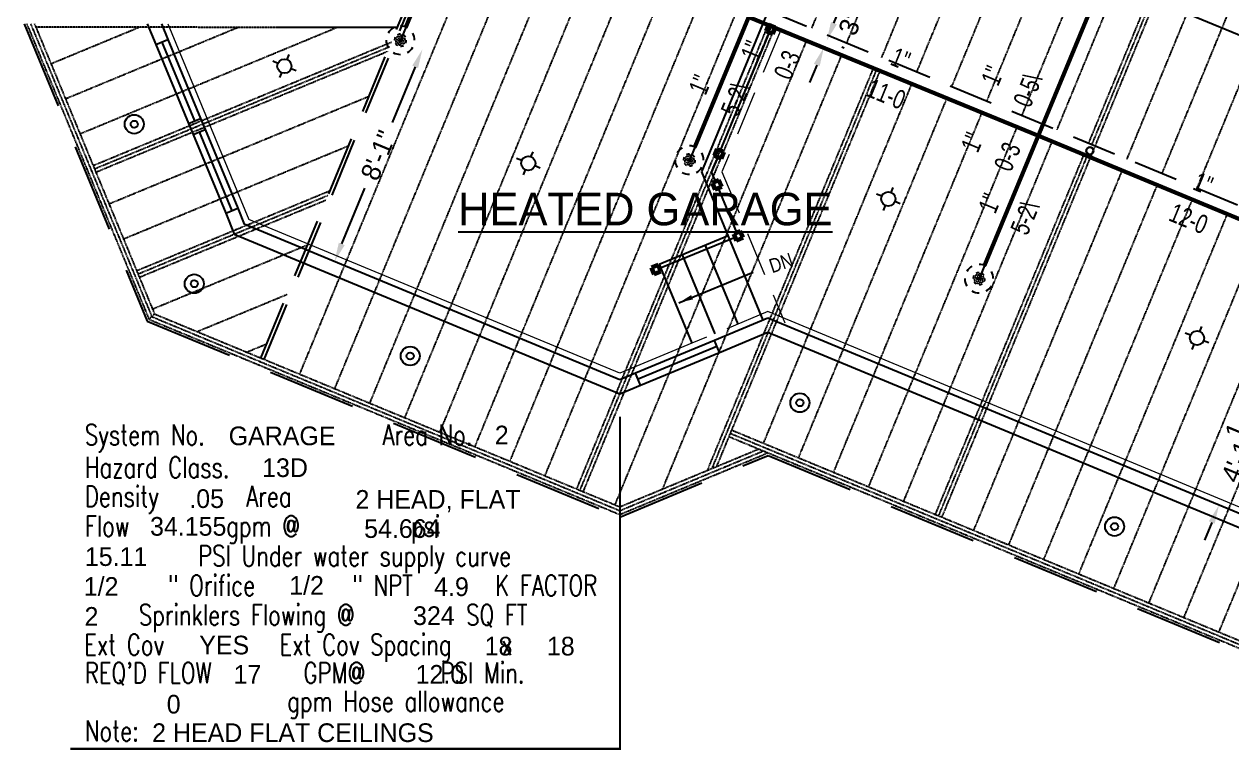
# Model space of a CAD drawing. Extents: x -16 to 10076, y -1 to 10000.
# Drawn here: x 583 to 1093, y 833 to 1139 of the extents above; entities that cross this region are included whole.
import ezdxf
from ezdxf.enums import TextEntityAlignment as Align

# ---------------------------------------------------------------- set-up
doc = ezdxf.new("R2010")
doc.units = 0
doc.header["$MEASUREMENT"] = 0
doc.linetypes.add('HIDDEN', pattern=[0.375, 0.25, -0.125])
doc.linetypes.add('HIDDEN2', pattern=[0.1875, 0.125, -0.0625])
for name, color, linetype in [('Details', 1, 'Continuous'), ('DMNS', 1, 'Continuous'), ('DOORS', 3, 'Continuous'), ('ELEC', 5, 'Continuous'), ('FOUNDATION', 5, 'Continuous'), ('ROOF BEAMS', 251, 'HIDDEN'), ('ROOF FRAMING', 4, 'HIDDEN2'), ('ROOFLINE', 252, 'HIDDEN'), ('SPRKDATA', 2, 'Continuous'), ('SPRKDATC', 2, 'Continuous'), ('SPRKVIEW', 1, 'Continuous'), ('SPRNKS', 1, 'Continuous'), ('STAIRS', 8, 'Continuous'), ('STEEL', 4, 'Continuous'), ('TEXT-arch', 1, 'Continuous'), ('WALLS', 3, 'Continuous'), ('WINDOWS', 5, 'Continuous')]:
    doc.layers.add(name, color=color, linetype=linetype)
doc.layers.add('SPRKDAT2', color=2, linetype='Continuous', plot=False)
doc.styles.add('ARCHENT', font='technical.ttf', dxfattribs={"height": 6})
doc.styles.add('ARCHENTLTD', font='technical.ttf', dxfattribs={"height": 6})
doc.styles.add('HCAD', font='HCAD.SHX', dxfattribs={"width": 0.8, "height": 8})
doc.styles.add('PIPESIZE', font='hcad.shx', dxfattribs={"width": 0.8})
doc.styles.add('ROMANS', font='romans.shx', dxfattribs={"height": 6})
doc.styles.get("Standard").update_dxf_attribs({"font": 'hcad.shx', "height": 8})
doc.dimstyles.new('ARCHENTLTD', dxfattribs={"dimtxt": 12, "dimasz": 6, "dimexe": 9, "dimexo": 3, "dimgap": 1, "dimtad": 0, "dimdec": 4, "dimzin": 1, "dimdsep": 46, "dimlunit": 4, "dimtxsty": 'ARCHENT', "dimcen": 6, "dimaunit": 1, "dimadec": 5, "dimazin": 0, "dimtfac": 1, "dimtdec": 4, "dimtofl": 0, "dimtmove": 0, "dimatfit": 3, "dimfxl": 1, "dimfrac": 2, "dimtolj": 1, "dimtzin": 0, "dimarcsym": 0})
doc.dimstyles.new('DEFAULT', dxfattribs={"dimtxt": 8, "dimasz": 8, "dimexe": 8, "dimexo": 8, "dimgap": 1, "dimtad": 0, "dimdec": 1, "dimrnd": 0.5, "dimzin": 7, "dimdsep": 46, "dimlunit": 4, "dimtxsty": 'Standard', "dimcen": 0, "dimclrd": 256, "dimclre": 256, "dimclrt": 256, "dimadec": 0, "dimazin": 0, "dimtfac": 1, "dimtdec": 4, "dimtofl": 0, "dimtmove": 2, "dimatfit": 3, "dimfxl": 1, "dimtolj": 1, "dimtzin": 0, "dimarcsym": 0})

# ---------------------------------------------------------------- blocks, each defined once
blk = doc.blocks.new('DEMANDS')
at = {"layer": 'Details'}
blk.add_lwpolyline([(0, 0, 0, 0, 0), (0, 160.05, 0, 0, 0), (265.12, 160.05, 1, 1, 0), (265.12, 0, 1, 1, 0)], format="xyseb", close=True, dxfattribs=at)
at = {"layer": 'Details', "style": 'ROMANS', "width": 0.75}
for s, p in [('System No.', (7, 146.36)), ('Area No. ', (150.65, 146.36)), ('Hazard Class.', (7, 130.68)), ('Density       Area ', (7, 116.7)), ('Flow        gpm @         psi ', (7, 102.36)), ('PSI Under water supply curve', (61.63, 88.04)), ('" Orifice', (47.06, 73.78)), ('" NPT', (135.92, 73.78)), ('K FACTOR', (204.88, 73.78)), ('Sprinklers Flowing @        SQ FT', (33.08, 59.54)), ('Ext Cov', (6.7, 45.2)), ('Ext Cov Spacing   x', (100.91, 45.2)), ("REQ'D FLOW       GPM@      PSI Min.", (7, 31.58)), ('gpm Hose allowance', (104.61, 17.96)), ('Note:', (7, 3.62))]:
    blk.add_text(s, height=10, dxfattribs=at).set_placement(p)
at = {"layer": 'Details', "color": 7, "style": 'HCAD'}
for tag, p in [('SYSNO', (76.41, 146.37)), ('AREA_NR', (204.73, 146.78)), ('HAZARD', (92.55, 131.03)), ('DEN', (57.4, 116.11)), ('AREA', (137.56, 115.73)), ('FLOW', (38.5, 102.74)), ('PRES', (141.73, 101.67)), ('SAFE', (7.06, 88.16)), ('ORIFICE', (6.52, 73.76)), ('NPT', (105.61, 74.29)), ('KFACTOR', (175.49, 73.64)), ('NO.', (6.9, 59.33)), ('SPRINK', (165.32, 59.68)), ('ECHEADS', (62.23, 45.52)), ('SPAC', (199.82, 44.99)), ('SPAC', (229.87, 44.99)), ('FLOW', (78.78, 31.4)), ('PSI', (166.55, 31.4)), ('ALLOW', (46.54, 17.01)), ('MISCNOTE', (39.5, 3.27))]:
    blk.add_attdef(tag, p, '', height=9, dxfattribs=at)
blk = doc.blocks.new('HEAD3')
at = {"layer": 'SPRNKS', "color": 0}
blk.add_circle((0, 0), 0.5, dxfattribs=at)
for radius, start, end in [(6, 120, 150), (6, 60, 90), (6, 180, 210), (2.5, 150, 180), (2, 180, 210), (2, 120, 150), (1.5, 150, 180), (2.5, 90, 120), (1, 180, 210), (1, 120, 150), (1.5, 90, 120), (2, 60, 90), (1, 60, 90), (1.5, 30, 60), (1, 0, 30), (2.5, 30, 60), (1.5, 330, 0), (2, 0, 30), (2.5, 330, 0), (6, 0, 30), (2.5, 210, 240), (1.5, 210, 240), (2, 240, 270), (1, 240, 270), (1.5, 270, 300), (2.5, 270, 300), (1, 300, 330), (2, 300, 330), (6, 300, 330), (6, 240, 270)]:
    blk.add_arc((0, 0), radius, start, end, dxfattribs=at)
blk = doc.blocks.new('PIPEX')
at = {"color": 0}
blk.add_point((0, 0), dxfattribs=at)
at = {"layer": 'SPRKDATA', "color": 0, "width": 0.8}
for tag, style, p in [('DIA', 'PIPESIZE', (0, 3.6)), ('LENGTH', 'HCAD', (0, -10.8))]:
    blk.add_attdef(tag, text='', height=8, dxfattribs=dict(at, style=style)).set_placement(p, align=Align.CENTER)
at = {"layer": 'SPRKDATA', "color": 0, "style": 'HCAD', "width": 0.8, "flags": 1}
blk.add_attdef('HANDLE', (-16.2, -21.6), '', height=7.2, dxfattribs=at)
blk = doc.blocks.new('*D45')
at = {"layer": 'Defpoints', "color": 0}
for p in [(920.71, 1132.24), (919.54, 1129.39), (920.54, 1128.98)]:
    blk.add_point(p, dxfattribs=at)
at = {"layer": 'DMNS', "lineweight": -2}
for p, q in [((924.74, 1139.23), (927.77, 1146.64)), ((926.95, 1126.36), (927.95, 1125.95)), ((928.11, 1129.21), (929.11, 1128.8)), ((917.51, 1121.58), (914.48, 1114.17))]:
    blk.add_line(p, q, dxfattribs=at)
at = {"layer": 'DMNS'}
for points in [[(923.51, 1139.74), (925.98, 1138.73), (921.71, 1131.83)], [(916.28, 1122.08), (918.74, 1121.07), (920.54, 1128.98)]]:
    blk.add_solid(points, dxfattribs=at)
at = {"layer": 'DMNS', "insert": (931.92, 1139.32), "char_height": 8, "attachment_point": 5, "rotation": 67.7252}
blk.add_mtext('\\A1;3"', dxfattribs=at)
blk = doc.blocks.new('*D49')
at = {"layer": 'Defpoints', "color": 0}
for p in [(1044.77, 1173.26), (1177.8, 1118.13), (1177.8, 1118.13)]:
    blk.add_point(p, dxfattribs=at)
at = {"layer": 'DMNS', "lineweight": -2}
for p, q in [((1052.16, 1170.2), (1094.35, 1152.71)), ((1170.41, 1121.19), (1128.22, 1138.67))]:
    blk.add_line(p, q, dxfattribs=at)
at = {"layer": 'DMNS'}
for points in [[(1052.67, 1171.43), (1051.65, 1168.96), (1044.77, 1173.26)], [(1170.92, 1122.42), (1169.9, 1119.96), (1177.8, 1118.13)]]:
    blk.add_solid(points, dxfattribs=at)
at = {"layer": 'DMNS', "insert": (1111.29, 1145.69), "char_height": 8, "attachment_point": 5, "rotation": 337.4882}
blk.add_mtext('\\A1;12\'-0"', dxfattribs=at)
blk = doc.blocks.new('*D53')
at = {"layer": 'Defpoints', "color": 0}
for p in [(1106.17, 981.64), (1087.24, 935.96), (1087.24, 935.96)]:
    blk.add_point(p, dxfattribs=at)
at = {"layer": 'DMNS', "lineweight": -2}
for p, q in [((1109.23, 989.03), (1112.3, 996.42)), ((1084.17, 928.57), (1081.11, 921.18))]:
    blk.add_line(p, q, dxfattribs=at)
at = {"layer": 'DMNS'}
for points in [[(1108, 989.54), (1110.47, 988.52), (1106.17, 981.64)], [(1082.94, 929.08), (1085.41, 928.06), (1087.24, 935.96)]]:
    blk.add_solid(points, dxfattribs=at)
at = {"layer": 'DMNS', "insert": (1096.7, 958.8), "char_height": 8, "attachment_point": 5, "rotation": 67.486}
blk.add_mtext('\\A1;4\'-1{\\H1.000000x;\\S1/2;}"', dxfattribs=at)
blk = doc.blocks.new('*D56')
at = {"layer": 'Defpoints', "color": 0}
for p in [(751.13, 1128.2), (714.03, 1038.7), (714.03, 1038.7)]:
    blk.add_point(p, dxfattribs=at)
at = {"layer": 'DMNS', "lineweight": -2}
for p, q in [((748.07, 1120.8), (738.33, 1097.3)), ((717.1, 1046.09), (726.84, 1069.59))]:
    blk.add_line(p, q, dxfattribs=at)
at = {"layer": 'DMNS'}
for points in [[(746.84, 1121.32), (749.3, 1120.29), (751.13, 1128.2)], [(715.86, 1046.6), (718.33, 1045.58), (714.03, 1038.7)]]:
    blk.add_solid(points, dxfattribs=at)
at = {"layer": 'DMNS', "insert": (732.58, 1083.45), "char_height": 8, "attachment_point": 5, "rotation": 67.486}
blk.add_mtext('\\A1;8\'-1"', dxfattribs=at)

msp = doc.modelspace()

# ---------------------------------------------------------------- linework, layer by layer
at = {"layer": 'DOORS', "ltscale": 150}
msp.add_line((1070.35887, 1144.76755), (1181.21318, 1098.81844), dxfattribs=at)
at = {"layer": 'ELEC', "ltscale": 150}
for p, q in [((690.15184, 1122.27217), (687.98681, 1123.16714)), ((694.06096, 1123.88452), (694.92234, 1125.96829)), ((690.91371, 1116.27102), (691.76882, 1118.33961)), ((697.93576, 1119.05447), (695.69667, 1119.98006)), ((793.02535, 1081.30296), (790.86032, 1082.19793)), ((796.93447, 1082.91531), (797.79585, 1084.99908)), ((793.78722, 1075.30181), (794.64233, 1077.3704)), ((800.80927, 1078.08526), (798.57018, 1079.01085)), ((944.94126, 1066.25847), (942.77623, 1067.15344)), ((948.85038, 1067.87082), (949.71177, 1069.95459)), ((945.70314, 1060.25732), (946.55824, 1062.32591)), ((952.72519, 1063.04077), (950.4861, 1063.96636)), ((1079.09265, 1009.18346), (1079.95403, 1011.26723)), ((1075.18353, 1007.57111), (1073.01849, 1008.46608)), ((1082.96745, 1004.35341), (1080.72836, 1005.279)), ((1075.9454, 1001.56996), (1076.80051, 1003.63855))]:
    msp.add_line(p, q, dxfattribs=at)
at = {"layer": 'ELEC', "ltscale": 7.5}
for centre, radius in [((692.91793, 1121.11081), 3), ((629.53915, 1096.59829), 4), ((795.79144, 1080.1416), 3), ((947.70735, 1065.09711), 3), ((654.87684, 1029.30444), 4), ((1077.94961, 1006.40975), 3), ((745.98724, 998.82336), 4), ((910.38518, 979.11662), 4), ((1043.1569, 926.86797), 4)]:
    msp.add_circle(centre, radius, dxfattribs=at)
at = {"layer": 'ELEC'}
for centre in [(629.53915, 1096.59829), (654.87684, 1029.30444), (745.98724, 998.82336), (910.38518, 979.11662), (1043.1569, 926.86797)]:
    msp.add_circle(centre, 1.5, dxfattribs=at)
at = {"layer": 'FOUNDATION', "ltscale": 50}
msp.add_line((959.30824, 1294.71648), (868.85528, 1076.49462), dxfattribs=at)
at = {"layer": 'FOUNDATION', "linetype": 'HIDDEN', "lineweight": 9, "ltscale": 75}
for p, q in [((966.69852, 1291.6532), (877.51784, 1076.50076)), ((877.51784, 1076.50076), (903.9992, 1012.87036)), ((896.92746, 1017.55288), (864.82174, 1004.19129))]:
    msp.add_line(p, q, dxfattribs=at)
at = {"layer": 'FOUNDATION', "lineweight": 20, "ltscale": 75}
for p, q in [((643.71215, 1138.96991), (677.89818, 1056.38043)), ((834.3758, 991.52045), (677.89818, 1056.38043)), ((1113.5101, 927.77938), (896.92746, 1017.55288)), ((864.82174, 1004.19129), (834.3758, 991.52045))]:
    msp.add_line(p, q, dxfattribs=at)
at = {"layer": 'FOUNDATION', "ltscale": 75}
msp.add_line((868.85528, 1076.49462), (894.82113, 1013.96841), dxfattribs=at)
at = {"layer": 'ROOF BEAMS', "ltscale": 100}
for p, q in [((682.99829, 997.97762), (847.54321, 1396.50059)), ((684.38297, 997.40082), (765.2785, 1193.32743))]:
    msp.add_line(p, q, dxfattribs=at)
at = {"layer": 'ROOF BEAMS', "ltscale": 75}
for p, q in [((765.99283, 1198.98797), (1169.39137, 1031.80354)), ((763.89382, 1193.90421), (1167.28354, 1026.71766))]:
    msp.add_line(p, q, dxfattribs=at)
at = {"layer": 'ROOF FRAMING'}
for p, q in [((915.41709, 1137.05655), (996.72741, 1333.98774)), ((930.19785, 1130.9304), (1011.48442, 1327.80409)), ((944.97851, 1124.80402), (1026.24143, 1321.62044)), ((959.75942, 1118.67824), (1040.99845, 1315.43679)), ((974.54014, 1112.55199), (1055.75546, 1309.25314)), ((989.3209, 1106.42585), (1070.51248, 1303.06949)), ((1004.10166, 1100.29972), (1085.26949, 1296.88584)), ((1018.88242, 1094.17358), (1100.02651, 1290.70219)), ((1032.27747, 1088.62174), (1113.39705, 1285.09099)), ((1033.66318, 1088.04745), (1114.78352, 1284.51853)), ((970.37169, 930.82687), (1116.16999, 1283.94608)), ((1048.44385, 1081.92108), (1129.54054, 1278.33488)), ((1063.22456, 1075.79482), (1144.29755, 1272.15123)), ((1078.00546, 1069.66902), (1159.05457, 1265.96758)), ((699.39574, 991.18154), (780.2912, 1187.10797)), ((714.17654, 985.05549), (795.07213, 1180.98223)), ((728.95734, 978.92945), (809.85295, 1174.85626)), ((743.73814, 972.8034), (824.63377, 1168.73024)), ((758.51894, 966.67736), (839.41461, 1162.6043)), ((773.29974, 960.55132), (854.19544, 1156.47833)), ((788.08054, 954.42527), (868.97627, 1150.35235)), ((802.86134, 948.29923), (883.75709, 1144.22635)), ((584.17747, 1138.99308), (635.79356, 1014.29461)), ((585.80107, 1138.99266), (636.94188, 1015.44241)), ((587.42466, 1138.99224), (638.0902, 1016.59021)), ((740.58582, 1137.45292), (588.04562, 1137.49208)), ((594.39942, 1122.14205), (631.45639, 1137.48094)), ((600.51874, 1107.35848), (673.26517, 1137.47021)), ((606.63806, 1092.57491), (715.07394, 1137.45947)), ((816.25644, 942.7475), (897.15222, 1138.67471)), ((817.64214, 942.17318), (898.53781, 1138.10012)), ((819.02784, 941.59887), (899.92363, 1137.52609)), ((612.18369, 1079.1773), (738.03284, 1131.26969)), ((832.42294, 936.04714), (913.31875, 1131.97442)), ((612.75738, 1077.79134), (737.22438, 1129.31162)), ((613.33107, 1076.40538), (736.41592, 1127.35355)), ((852.50334, 942.75657), (928.09958, 1125.84845)), ((871.4446, 950.63749), (941.49384, 1120.29468)), ((873.40404, 951.45276), (942.88031, 1119.72223)), ((875.36349, 952.26802), (944.26677, 1119.14977)), ((895.08307, 962.034), (957.66128, 1113.5966)), ((618.8767, 1063.00777), (728.6008, 1108.42556)), ((909.86366, 955.90745), (972.44206, 1107.47052)), ((924.64424, 949.78089), (987.22289, 1101.34454)), ((939.42483, 943.65434), (1002.0037, 1095.21852)), ((624.99602, 1048.22421), (719.97722, 1087.53951)), ((954.20542, 937.52779), (1016.78455, 1089.09259)), ((967.60033, 931.9756), (1030.17966, 1083.54091)), ((968.98601, 931.40123), (1031.56538, 1082.96663)), ((983.7666, 925.27468), (1046.34611, 1076.84042)), ((998.54719, 919.14812), (1061.12689, 1070.71432)), ((630.54166, 1034.8266), (712.16211, 1068.61152)), ((631.11534, 1033.44064), (711.35364, 1066.65345)), ((631.68903, 1032.05468), (710.54518, 1064.69538)), ((1013.32778, 913.02157), (1075.90786, 1064.58868)), ((1028.10837, 906.89502), (1090.68872, 1058.46279)), ((1042.88896, 900.76846), (1105.46951, 1052.33671)), ((637.23467, 1018.65707), (702.73007, 1045.76739)), ((1057.66955, 894.64191), (1120.2502, 1046.21041)), ((1072.45014, 888.51535), (1135.03118, 1040.08479)), ((1087.23073, 882.3888), (1149.812, 1033.95882)), ((656.07157, 1009.13765), (694.10649, 1024.88134)), ((638.0902, 1016.59021), (635.79356, 1014.29461)), ((635.79356, 1014.29461), (834.40637, 931.97763)), ((636.94188, 1015.44241), (834.40525, 933.60182)), ((638.0902, 1016.59021), (834.40413, 935.22601)), ((676.97548, 1000.47383), (685.48291, 1003.99528)), ((682.99829, 997.97762), (686.23339, 996.64189)), ((880.54325, 964.81325), (1116.93161, 866.83028)), ((881.1157, 966.19972), (1116.93213, 868.45381)), ((881.68816, 967.58619), (1116.93266, 870.07735)), ((834.40413, 935.22601), (893.05281, 959.62804)), ((834.40525, 933.60182), (895.00888, 958.81725)), ((834.40637, 931.97763), (896.96495, 958.00646)), ((834.40413, 935.22601), (834.40637, 931.97763))]:
    msp.add_line(p, q, dxfattribs=at)
at = {"layer": 'ROOFLINE', "linetype": 'HIDDEN', "ltscale": 150}
for p, q in [((583.09788, 1138.98547), (635.03081, 1013.52153)), ((635.03081, 1013.52153), (834.40991, 930.88695)), ((834.40991, 930.88695), (896.96848, 956.91577)), ((896.96848, 956.91577), (1113.49109, 867.16715))]:
    msp.add_line(p, q, dxfattribs=at)
at = {"layer": 'SPRKDAT2'}
for p, q in [((1059.50977, 1208.8155), (1013.00849, 1096.61682)), ((765.70525, 1189.5753), (741.8478, 1132.04364)), ((888.79557, 1141.80738), (1010.99292, 1091.75346)), ((887.63706, 1139.01213), (863.7796, 1081.48047)), ((1013.00849, 1096.61682), (1010.99292, 1091.75346)), ((1009.8443, 1088.98206), (1010.99292, 1091.75346)), ((1010.99292, 1091.75346), (1144.02022, 1036.61966)), ((1009.8443, 1088.98206), (985.99763, 1031.47642))]:
    msp.add_line(p, q, dxfattribs=at)
at = {"layer": 'SPRKVIEW', "color": 2, "const_width": 1.75}
for points in [[(1057.21253, 1203.2727), (1013.00849, 1096.61682)], [(765.70525, 1189.5753), (744.14612, 1137.586)], [(888.79557, 1141.80738), (887.63706, 1139.01213)], [(888.79557, 1141.80738), (1010.99292, 1091.75346)], [(887.63706, 1139.01213), (866.07793, 1087.02283)], [(1013.00849, 1096.61682), (1010.99292, 1091.75346)], [(1009.8443, 1088.98206), (1010.99292, 1091.75346)], [(1010.99292, 1091.75346), (1144.02022, 1036.61966)], [(1009.8443, 1088.98206), (988.29595, 1037.01877)]]:
    msp.add_lwpolyline(points, dxfattribs=at)
at = {"layer": 'STAIRS', "linetype": 'Continuous', "ltscale": 50}
msp.add_line((880.18036, 1049.45365), (851.06343, 1037.48377), dxfattribs=at)
at = {"layer": 'STAIRS', "linetype": 'Continuous', "ltscale": 25}
for p, q in [((870.47147, 1045.50425), (884.2098, 1012.26011)), ((860.76745, 1041.49401), (874.51577, 1008.2257)), ((851.06343, 1037.48377), (864.82174, 1004.19129))]:
    msp.add_line(p, q, dxfattribs=at)
at = {"layer": 'STEEL', "linetype": 'Continuous', "lineweight": 60, "ltscale": 90}
for p, q in [((897.22737, 1138.59208), (896.10355, 1135.81052)), ((897.22737, 1138.59208), (896.10355, 1135.81052)), ((900.00892, 1137.46826), (897.22737, 1138.59208)), ((900.00892, 1137.46826), (897.22737, 1138.59208)), ((898.8851, 1134.6867), (900.00892, 1137.46826)), ((898.8851, 1134.6867), (900.00892, 1137.46826)), ((896.10355, 1135.81052), (898.8851, 1134.6867)), ((896.10355, 1135.81052), (898.8851, 1134.6867)), ((875.52559, 1086.05795), (874.40177, 1083.27639)), ((875.52559, 1086.05795), (874.40177, 1083.27639)), ((878.30715, 1084.93413), (875.52559, 1086.05795)), ((878.30715, 1084.93413), (875.52559, 1086.05795)), ((874.40177, 1083.27639), (877.18333, 1082.15258)), ((874.40177, 1083.27639), (877.18333, 1082.15258)), ((877.18333, 1082.15258), (878.30715, 1084.93413)), ((877.18333, 1082.15258), (878.30715, 1084.93413)), ((876.26767, 1072.94141), (873.50615, 1071.76921)), ((873.50615, 1071.76921), (874.67835, 1069.0077)), ((874.67835, 1069.0077), (877.43986, 1070.17989)), ((877.43986, 1070.17989), (876.26767, 1072.94141)), ((885.23587, 1051.54354), (882.47436, 1050.37135)), ((882.47436, 1050.37135), (883.64655, 1047.60983)), ((886.40807, 1048.78203), (885.23587, 1051.54354)), ((883.64655, 1047.60983), (886.40807, 1048.78203)), ((850.56772, 1037.29535), (847.8062, 1036.12315)), ((847.8062, 1036.12315), (848.9784, 1033.36164)), ((848.9784, 1033.36164), (851.73991, 1034.53383)), ((851.73991, 1034.53383), (850.56772, 1037.29535))]:
    msp.add_line(p, q, dxfattribs=at)
at = {"layer": 'STEEL', "color": 5, "lineweight": 25, "ltscale": 150}
for p, q in [((876.91637, 1085.49604), (897.53243, 1135.23322)), ((875.79255, 1082.71449), (873.17038, 1076.45867)), ((874.88691, 1072.35531), (873.17038, 1076.45867)), ((883.85511, 1050.95744), (876.05911, 1069.5938)), ((851.15381, 1035.91459), (883.06045, 1048.99059))]:
    msp.add_line(p, q, dxfattribs=at)
at = {"layer": 'STEEL', "lineweight": 30, "ltscale": 75}
msp.add_circle((1032.75587, 1085.39258), 1.5, dxfattribs=at)
at = {"layer": 'WALLS', "ltscale": 75}
for p, q in [((635.05296, 1138.97213), (638.69038, 1130.18456)), ((641.00615, 1138.97061), (643.77223, 1132.28807)), ((638.69038, 1130.18456), (643.77223, 1132.28807)), ((643.77223, 1132.28807), (657.54071, 1099.02504)), ((638.69038, 1130.18456), (652.45885, 1096.92153)), ((652.45885, 1096.92153), (657.54071, 1099.02504)), ((652.45885, 1096.92153), (654.37114, 1092.30166)), ((657.54071, 1099.02504), (659.45299, 1094.40518)), ((654.37114, 1092.30166), (659.45299, 1094.40518)), ((654.37114, 1092.30166), (668.13961, 1059.03863)), ((659.45299, 1094.40518), (673.22147, 1061.14215)), ((668.13961, 1059.03863), (673.22147, 1061.14215)), ((673.22147, 1061.14215), (675.98429, 1054.46748)), ((668.13961, 1059.03863), (671.77703, 1050.25106)), ((671.77703, 1050.25106), (834.37419, 982.8611)), ((876.43373, 1000.34684), (874.3267, 1005.42723)), ((876.42876, 1000.3588), (896.93365, 1008.8903)), ((896.93365, 1008.8903), (1113.50798, 919.12024)), ((843.19099, 986.52952), (876.42876, 1000.3588)), ((843.18025, 986.55533), (841.07321, 991.63572)), ((834.37419, 982.8611), (843.19099, 986.52952))]:
    msp.add_line(p, q, dxfattribs=at)
at = {"layer": 'WALLS', "ltscale": 50}
for p, q in [((834.37773, 988.8134), (675.98429, 1054.46748)), ((896.9294, 1014.84582), (874.32247, 1005.43739)), ((1113.50944, 925.07339), (896.9294, 1014.84582)), ((874.32247, 1005.43739), (841.08592, 991.60518)), ((841.08592, 991.60518), (834.37773, 988.8134))]:
    msp.add_line(p, q, dxfattribs=at)
at = {"layer": 'WINDOWS', "ltscale": 75}
for p, q in [((641.23131, 1131.23632), (654.99978, 1097.97329)), ((656.91207, 1093.35342), (670.68054, 1060.09039)), ((875.38021, 1002.88704), (842.12673, 989.09553))]:
    msp.add_line(p, q, dxfattribs=at)

# ---------------------------------------------------------------- block references
ref = msp.add_blockref('DEMANDS', (602.53346, 833.1318), dxfattribs=dict(xscale=0.875, yscale=0.875, zscale=0.875))
ref.add_attrib('AREA_NR', '2', (781.6753, 961.5637), dxfattribs={"layer": 'Details', "color": 7, "height": 7.875, "style": 'HCAD'})
ref.add_attrib('HAZARD', '13D', (683.51111, 947.77977), dxfattribs={"layer": 'Details', "color": 7, "height": 7.875, "style": 'HCAD'})
ref.add_attrib('DEN', '.05', (652.76186, 934.72453), dxfattribs={"layer": 'Details', "color": 7, "height": 7.875, "style": 'HCAD'})
ref.add_attrib('AREA', '2 HEAD, FLAT', (722.89628, 934.39688), dxfattribs={"layer": 'Details', "color": 7, "height": 7.875, "style": 'HCAD'})
ref.add_attrib('FLOW', '34.155', (636.22433, 923.03016), dxfattribs={"layer": 'Details', "color": 7, "height": 7.875, "style": 'HCAD'})
ref.add_attrib('PRES', '54.664', (726.54827, 922.08924), dxfattribs={"layer": 'Details', "color": 7, "height": 7.875, "style": 'HCAD'})
ref.add_attrib('ALLOW', '0', (643.25576, 848.01527), dxfattribs={"layer": 'Details', "color": 7, "height": 7.875, "style": 'HCAD'})
ref.add_attrib('NO.', '2', (608.56932, 885.04242), dxfattribs={"layer": 'Details', "color": 7, "height": 7.875, "style": 'HCAD'})
ref.add_attrib('SPRINK', '324', (747.18668, 885.35606), dxfattribs={"layer": 'Details', "color": 7, "height": 7.875, "style": 'HCAD'})
ref.add_attrib('SPAC', '18', (777.37781, 872.49671), dxfattribs={"layer": 'Details', "color": 7, "height": 7.875, "style": 'HCAD'})
ref.add_attrib('SPAC', '18', (803.66798, 872.49671), dxfattribs={"layer": 'Details', "color": 7, "height": 7.875, "style": 'HCAD'})
ref.add_attrib('FLOW', '17', (671.4651, 860.60338), dxfattribs={"layer": 'Details', "color": 7, "height": 7.875, "style": 'HCAD'})
ref.add_attrib('PSI', '12.0', (748.26323, 860.60338), dxfattribs={"layer": 'Details', "color": 7, "height": 7.875, "style": 'HCAD'})
ref.add_attrib('SAFE', '15.11', (608.71341, 910.27317), dxfattribs={"layer": 'Details', "color": 7, "height": 7.875, "style": 'HCAD'})
ref.add_attrib('SYSNO', 'GARAGE', (669.3902, 961.20237), dxfattribs={"layer": 'Details', "color": 7, "height": 7.875, "style": 'HCAD'})
ref.add_attrib('ORIFICE', '1/2', (608.24089, 897.6714), dxfattribs={"layer": 'Details', "color": 7, "height": 7.875, "style": 'HCAD'})
ref.add_attrib('MISCNOTE', '2 HEAD FLAT CEILINGS', (637.09596, 835.9908), dxfattribs={"layer": 'Details', "color": 7, "height": 7.875, "style": 'HCAD'})
ref.add_attrib('ECHEADS', 'YES', (656.98511, 872.95955), dxfattribs={"layer": 'Details', "color": 7, "height": 7.875, "style": 'HCAD'})
ref.add_attrib('NPT', '1/2', (694.94208, 898.13765), dxfattribs={"layer": 'Details', "color": 7, "height": 7.875, "style": 'HCAD'})
ref.add_attrib('KFACTOR', '4.9', (756.08427, 897.56893), dxfattribs={"layer": 'Details', "color": 7, "height": 7.875, "style": 'HCAD'})
at = {"layer": 'SPRKDATC'}
ref = msp.add_blockref('PIPEX', (888.22, 1140.41), dxfattribs=dict(at, rotation=67.4999429851891))
ref.add_attrib('LENGTH', '0-3', dxfattribs={"height": 8, "rotation": 67.499943, "width": 0.75}).set_placement((908.71661, 1120.08201), align=Align.CENTER)
ref.add_attrib('DIA', '1"', dxfattribs={"height": 8, "rotation": 67.499943, "width": 0.75}).set_placement((893.93661, 1126.21201), align=Align.CENTER)
ref = msp.add_blockref('PIPEX', (949.9, 1116.78), dxfattribs=dict(at, rotation=337.8000187515378))
ref.add_attrib('LENGTH', '11-0', dxfattribs={"height": 8, "rotation": 337.8000188, "width": 0.75}).set_placement((945.35, 1105.67), align=Align.CENTER)
ref.add_attrib('DIA', '1"', dxfattribs={"height": 8, "rotation": 337.8000188, "width": 0.75}).set_placement((951.41, 1120.48), align=Align.CENTER)
ref = msp.add_blockref('PIPEX', (1012, 1094.19), dxfattribs=dict(at, rotation=67.3999430696555))
ref.add_attrib('LENGTH', '0-5\\', dxfattribs={"height": 8, "rotation": 67.3999431, "width": 0.75}).set_placement((1010.17949, 1109.46222), align=Align.CENTER)
ref.add_attrib('DIA', '1"', dxfattribs={"height": 8, "rotation": 67.3999431, "width": 0.75}).set_placement((995.39949, 1115.59222), align=Align.CENTER)
ref = msp.add_blockref('PIPEX', (875.71, 1110.25), dxfattribs=dict(at, rotation=67.3999430696555))
ref.add_attrib('LENGTH', '5-2\\', dxfattribs={"height": 8, "rotation": 67.3999431, "width": 0.75}).set_placement((886.79, 1105.65), align=Align.CENTER)
ref.add_attrib('DIA', '1"', dxfattribs={"height": 8, "rotation": 67.3999431, "width": 0.75}).set_placement((872.01, 1111.78), align=Align.CENTER)
ref = msp.add_blockref('PIPEX', (1010.42, 1090.37), dxfattribs=dict(at, rotation=67.3999430696555))
ref.add_attrib('LENGTH', '0-3', dxfattribs={"height": 8, "rotation": 67.3999431, "width": 0.75}).set_placement((1001.61988, 1081.34659), align=Align.CENTER)
ref.add_attrib('DIA', '1"', dxfattribs={"height": 8, "rotation": 67.3999431, "width": 0.75}).set_placement((986.83988, 1087.48659), align=Align.CENTER)
ref = msp.add_blockref('PIPEX', (1077.51, 1064.19), dxfattribs=dict(at, rotation=337.5000190049369))
ref.add_attrib('LENGTH', '12-0', dxfattribs={"height": 8, "rotation": 337.500019, "width": 0.75}).set_placement((1072.91, 1053.1), align=Align.CENTER)
ref.add_attrib('DIA', '1"', dxfattribs={"height": 8, "rotation": 337.500019, "width": 0.75}).set_placement((1079.04, 1067.88), align=Align.CENTER)
ref = msp.add_blockref('PIPEX', (997.92, 1060.23), dxfattribs=dict(at, rotation=67.3999430696555))
ref.add_attrib('LENGTH', '5-2\\', dxfattribs={"height": 8, "rotation": 67.3999431, "width": 0.75}).set_placement((1009, 1055.63), align=Align.CENTER)
ref.add_attrib('DIA', '1"', dxfattribs={"height": 8, "rotation": 67.3999431, "width": 0.75}).set_placement((994.22, 1061.76), align=Align.CENTER)
at = {"layer": 'SPRNKS'}
for p in [(741.8478, 1132.04364), (863.7796, 1081.48047), (985.99763, 1031.47642)]:
    msp.add_blockref('HEAD3', p, dxfattribs=at)

# ---------------------------------------------------------------- texts
at = {"layer": 'Details', "insert": (766.19422, 1067.68485), "char_height": 12, "width": 184.2939268, "attachment_point": 1}
msp.add_mtext('{\\H1.143x;\\LHEATED GARAGE}', dxfattribs=at)
at = {"layer": 'TEXT-arch', "ltscale": 150, "insert": (896.79902, 1039.38341), "char_height": 6, "width": 14.1875, "attachment_point": 1, "rotation": 18.4194825, "style": 'ARCHENTLTD'}
msp.add_mtext('DN', dxfattribs=at)

# ---------------------------------------------------------------- dimensions: what is measured, and where the dimension line sits
at = {"layer": 'DMNS'}
for p1, p2, picture, middle in [((1044.77343, 1173.25952), (1177.80073, 1118.12572), '*D49', (1111.28708, 1145.69262)), ((751.1309, 1128.19504), (714.0333, 1038.69541), '*D56', (732.5821, 1083.44522)), ((1106.17044, 981.64031), (1087.23728, 935.96321), '*D53', (1096.70386, 958.80176))]:
    dim = msp.add_aligned_dim(p1=p1, p2=p2, distance=0, dimstyle='DEFAULT', override={"dimscale": 1, "dimtdec": 1}, dxfattribs=at)
    dim.commit()
    dim.dimension.update_dxf_attribs({"geometry": picture, "text_midpoint": middle})
dim = msp.add_linear_dim(base=(920.54314, 1128.98025), p1=(920.7108, 1132.23844), p2=(919.54386, 1129.38957), angle=247.7252356, dimstyle='DEFAULT', override={"dimscale": 1, "dimtdec": 1}, dxfattribs=at)
dim.commit()
dim.dimension.update_dxf_attribs({"geometry": '*D45', "text_midpoint": (931.92291, 1139.31946), "dimtype": 161})

# ---------------------------------------------------------------- leaders
at = {"layer": 'TEXT-arch', "ltscale": 150}
msp.add_leader([(859.36494, 1021.3278), (890.63201, 1034.24856)], dimstyle='ARCHENTLTD', override={"dimgap": 1, "dimtad": 0}, dxfattribs=at)

doc.saveas('drawing.dxf')
